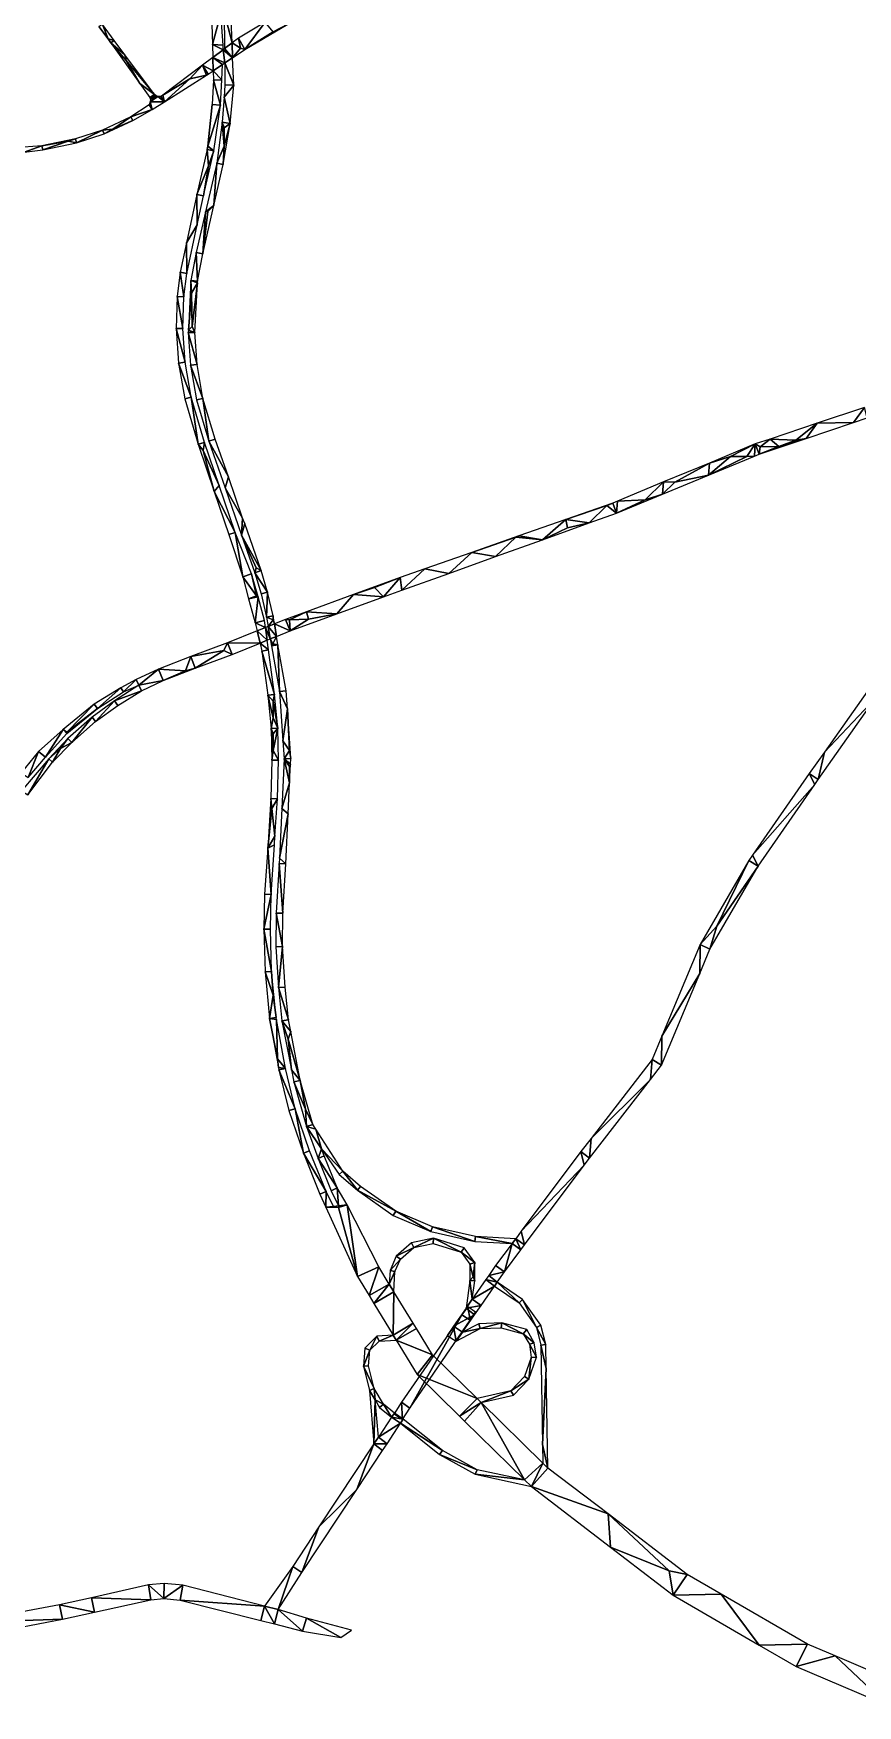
# Model space of a CAD drawing. Extents: x -30359 to 26190, y -30889 to 30041.
# Drawn here: x 2783 to 7750, y -13291 to -3211 of the extents above; entities that cross this region are included whole.
import ezdxf

# ---------------------------------------------------------------- set-up
doc = ezdxf.new("R2010")
doc.units = 0

msp = doc.modelspace()

# ---------------------------------------------------------------- linework, layer by layer
at = {"layer": 'mg_to_dxf', "color": 251}
for points in [[(3861.75, -3277.16), (3913.13, -3090.16), (3855.38, -3095.16)], [(3913.13, -3090.16), (3861.75, -3277.16), (3926.88, -3281.16)], [(3980.38, -3268.16), (3973.25, -3080.16), (3933.38, -3083.16)], [(3933.38, -3083.16), (3935.5, -3302.16), (3980.38, -3268.16)], [(3177.38, -3170.16), (3234.38, -3243.16), (3199, -3157.16)], [(3177.38, -3170.16), (3248.75, -3268.16), (3234.38, -3243.16)], [(3234.38, -3243.16), (3269, -3254.16), (3199, -3157.16)], [(4018, -3239.16), (4057.88, -3308.16), (4179.75, -3143.16)], [(4179.75, -3143.16), (4057.88, -3308.16), (4228.13, -3202.16)], [(4228.13, -3202.16), (4057.88, -3308.16), (4315.75, -3155.16)], [(3234.38, -3243.16), (3248.75, -3268.16), (3269, -3254.16)], [(3248.75, -3268.16), (3333.5, -3340.16), (3269, -3254.16)], [(3333.5, -3340.16), (3248.75, -3268.16), (3342.88, -3374.16)], [(3342.88, -3374.16), (3248.75, -3268.16), (3423.5, -3512.16)], [(3925.88, -3309.16), (3861.75, -3277.16), (3864.13, -3356.16)], [(3925.88, -3309.16), (3926.88, -3281.16), (3861.75, -3277.16)], [(3936.25, -3389.16), (3925.88, -3309.16), (3864.13, -3356.16)], [(3983.75, -3358.16), (3935.5, -3302.16), (3925.88, -3309.16)], [(3936.25, -3389.16), (3983.75, -3358.16), (3925.88, -3309.16)], [(3983.75, -3358.16), (3980.38, -3268.16), (3935.5, -3302.16)], [(4018, -3239.16), (3980.38, -3268.16), (4031.38, -3300.16)], [(3983.75, -3358.16), (4031.38, -3300.16), (3980.38, -3268.16)], [(3983.75, -3358.16), (4057.88, -3308.16), (4031.38, -3300.16)], [(4031.38, -3300.16), (4057.88, -3308.16), (4018, -3239.16)], [(3513.25, -3580.16), (3333.5, -3340.16), (3342.88, -3374.16)], [(3513.25, -3580.16), (3342.88, -3374.16), (3423.5, -3512.16)], [(3724.75, -3484.16), (3802.5, -3403.16), (3562.75, -3583.16)], [(3826, -3463.16), (3802.5, -3403.16), (3724.75, -3484.16)], [(3864.13, -3356.16), (3802.5, -3403.16), (3866.63, -3436.16)], [(3802.5, -3403.16), (3826, -3463.16), (3835.5, -3457.16)], [(3866.63, -3436.16), (3802.5, -3403.16), (3835.5, -3457.16)], [(3922.5, -3399.16), (3864.13, -3356.16), (3866.63, -3436.16)], [(3936.25, -3389.16), (3864.13, -3356.16), (3922.5, -3399.16)], [(3866.63, -3436.16), (3919, -3491.16), (3922.5, -3399.16)], [(3990, -3523.16), (3983.75, -3358.16), (3936.25, -3389.16)], [(3990, -3523.16), (3936.25, -3389.16), (3937.5, -3520.16)], [(3423.5, -3512.16), (3485.25, -3598.16), (3513.25, -3580.16)], [(3572.38, -3623.16), (3724.75, -3484.16), (3562.75, -3583.16)], [(3724.75, -3484.16), (3572.38, -3623.16), (3826, -3463.16)], [(3909.88, -3643.16), (3868.38, -3492.16), (3861, -3639.16)], [(3866.63, -3436.16), (3868.38, -3492.16), (3919, -3491.16)], [(3909.88, -3643.16), (3919, -3491.16), (3868.38, -3492.16)], [(3937.5, -3520.16), (3932.5, -3596.16), (3990, -3523.16)], [(3932.5, -3596.16), (3967.88, -3753.16), (3990, -3523.16)], [(3499.63, -3669.16), (3487.63, -3623.16), (3480.75, -3641.16)], [(3513.25, -3580.16), (3485.25, -3598.16), (3488.25, -3609.16)], [(3533.5, -3591.16), (3487.63, -3623.16), (3572.38, -3623.16)], [(3533.5, -3591.16), (3488.25, -3609.16), (3487.63, -3623.16)], [(3499.63, -3669.16), (3572.38, -3623.16), (3487.63, -3623.16)], [(3521.13, -3585.16), (3513.25, -3580.16), (3488.25, -3609.16)], [(3521.13, -3585.16), (3488.25, -3609.16), (3533.5, -3591.16)], [(3572.38, -3623.16), (3550.88, -3592.16), (3533.5, -3591.16)], [(3550.88, -3592.16), (3572.38, -3623.16), (3562.75, -3583.16)], [(3932.5, -3596.16), (3920.75, -3746.16), (3967.88, -3753.16)], [(3261.25, -3788.16), (3370, -3714.16), (3200, -3794.16)], [(3382.25, -3736.16), (3370, -3714.16), (3261.25, -3788.16)], [(3370, -3714.16), (3499.63, -3669.16), (3480.75, -3641.16)], [(3382.25, -3736.16), (3499.63, -3669.16), (3370, -3714.16)], [(3831, -3910.16), (3834.5, -3891.16), (3861, -3639.16)], [(3834.5, -3891.16), (3909.88, -3643.16), (3861, -3639.16)], [(3870.38, -3918.16), (3909.88, -3643.16), (3834.5, -3891.16)], [(3036.38, -3847.16), (3042.75, -3871.16), (3200, -3794.16)], [(3209.25, -3817.16), (3200, -3794.16), (3042.75, -3871.16)], [(3209.25, -3817.16), (3261.25, -3788.16), (3200, -3794.16)], [(3382.25, -3736.16), (3261.25, -3788.16), (3209.25, -3817.16)], [(3920.75, -3746.16), (3887.63, -3994.16), (3932.88, -3891.16)], [(3932.88, -3891.16), (3932.38, -3781.16), (3920.75, -3746.16)], [(3932.38, -3781.16), (3967.88, -3753.16), (3920.75, -3746.16)], [(3926.88, -4002.16), (3967.88, -3753.16), (3932.88, -3891.16)], [(3932.88, -3891.16), (3967.88, -3753.16), (3932.38, -3781.16)], [(2833.88, -3888.16), (2724.63, -3896.16), (2727.88, -3927.16)], [(2838.88, -3913.16), (2833.88, -3888.16), (2727.88, -3927.16)], [(2991.75, -3860.16), (3036.38, -3847.16), (2833.88, -3888.16)], [(2838.88, -3913.16), (2991.75, -3860.16), (2833.88, -3888.16)], [(2838.88, -3913.16), (3042.75, -3871.16), (2991.75, -3860.16)], [(3042.75, -3871.16), (3036.38, -3847.16), (2991.75, -3860.16)], [(3838.13, -4009.16), (3831, -3910.16), (3768.63, -4181.16)], [(3870.38, -3918.16), (3838.13, -4009.16), (3807.63, -4190.16)], [(3831, -3910.16), (3870.38, -3918.16), (3834.5, -3891.16)], [(3870.38, -3918.16), (3831, -3910.16), (3838.13, -4009.16)], [(3926.88, -4002.16), (3932.88, -3891.16), (3887.63, -3994.16)], [(3838.13, -4009.16), (3768.63, -4181.16), (3807.63, -4190.16)], [(3820.88, -4286.16), (3870.75, -4248.16), (3887.63, -3994.16)], [(3870.75, -4248.16), (3926.88, -4002.16), (3887.63, -3994.16)], [(3768.63, -4181.16), (3705.75, -4474.16), (3770.13, -4365.16)], [(3807.63, -4190.16), (3768.63, -4181.16), (3770.13, -4365.16)], [(3803.88, -4540.16), (3820.88, -4286.16), (3764.75, -4532.16)], [(3834.5, -4284.16), (3803.88, -4540.16), (3870.75, -4248.16)], [(3820.88, -4286.16), (3803.88, -4540.16), (3834.5, -4284.16)], [(3820.88, -4286.16), (3834.5, -4284.16), (3870.75, -4248.16)], [(3770.13, -4365.16), (3705.75, -4474.16), (3707.25, -4658.16)], [(3667.75, -4651.16), (3707.25, -4658.16), (3705.75, -4474.16)], [(3732.13, -4701.16), (3772, -4705.16), (3764.75, -4532.16)], [(3772, -4705.16), (3803.88, -4540.16), (3764.75, -4532.16)], [(3649.38, -4796.16), (3689.38, -4799.16), (3667.75, -4651.16)], [(3707.25, -4658.16), (3667.75, -4651.16), (3689.38, -4799.16)], [(3736, -4777.16), (3732.13, -4701.16), (3716.88, -5000.16)], [(3771.5, -4714.16), (3732.13, -4701.16), (3736, -4777.16)], [(3771.5, -4714.16), (3772, -4705.16), (3732.13, -4701.16)], [(3771.5, -4714.16), (3736, -4777.16), (3739.38, -4977.16)], [(3771.5, -4714.16), (3739.38, -4977.16), (3756.25, -5013.16)], [(3684.25, -4989.16), (3649.38, -4796.16), (3644.25, -4990.16)], [(3689.38, -4799.16), (3649.38, -4796.16), (3684.25, -4989.16)], [(3736, -4777.16), (3716.88, -5000.16), (3739.38, -4977.16)], [(3644.25, -4990.16), (3697.88, -5193.16), (3684.25, -4989.16)], [(3658.13, -5198.16), (3697.88, -5193.16), (3644.25, -4990.16)], [(3716.13, -5014.16), (3756.25, -5013.16), (3716.88, -5000.16)], [(3716.13, -5014.16), (3770, -5206.16), (3756.25, -5013.16)], [(3716.13, -5014.16), (3730.25, -5211.16), (3770, -5206.16)], [(3739.38, -4977.16), (3716.88, -5000.16), (3756.25, -5013.16)], [(3658.13, -5198.16), (3733.75, -5404.16), (3697.88, -5193.16)], [(3658.13, -5198.16), (3694.75, -5413.16), (3733.75, -5404.16)], [(3770, -5206.16), (3730.25, -5211.16), (3804.38, -5411.16)], [(3730.25, -5211.16), (3765.38, -5420.16), (3804.38, -5411.16)], [(3694.75, -5413.16), (3775.5, -5688.16), (3733.75, -5404.16)], [(3733.75, -5404.16), (3775.5, -5688.16), (3813.63, -5676.16)], [(3841, -5668.16), (3804.38, -5411.16), (3765.38, -5420.16)], [(3879, -5656.16), (3804.38, -5411.16), (3841, -5668.16)], [(7791.63, -5465.16), (7507.38, -5560.16), (7725.25, -5557.16)], [(7807.38, -5529.16), (7791.63, -5465.16), (7725.25, -5557.16)], [(7223.13, -5656.16), (7377.75, -5662.16), (7507.38, -5560.16)], [(7377.75, -5662.16), (7440.88, -5652.16), (7507.38, -5560.16)], [(7507.38, -5560.16), (7440.88, -5652.16), (7725.25, -5557.16)], [(3813.63, -5676.16), (3775.5, -5688.16), (3806.38, -5726.16)], [(3806.38, -5726.16), (3775.5, -5688.16), (3872.38, -5972.16)], [(3813.63, -5676.16), (3806.38, -5726.16), (3902.38, -5936.16)], [(3806.38, -5726.16), (3872.38, -5972.16), (3902.38, -5936.16)], [(3957.75, -5883.16), (3879, -5656.16), (3841, -5668.16)], [(3957.75, -5883.16), (3841, -5668.16), (3939.38, -5951.16)], [(6984.13, -5761.16), (7133.75, -5686.16), (6856.75, -5801.16)], [(7082.5, -5761.16), (7133.75, -5686.16), (6984.13, -5761.16)], [(7128.63, -5759.16), (7133.75, -5686.16), (7082.5, -5761.16)], [(7133.75, -5686.16), (7128.63, -5759.16), (7156.5, -5747.16)], [(7133.75, -5686.16), (7163.75, -5704.16), (7223.13, -5656.16)], [(7133.75, -5686.16), (7156.5, -5747.16), (7163.75, -5704.16)], [(7156.5, -5747.16), (7440.88, -5652.16), (7276.25, -5702.16)], [(7163.75, -5704.16), (7156.5, -5747.16), (7276.25, -5702.16)], [(7163.75, -5704.16), (7276.25, -5702.16), (7223.13, -5656.16)], [(7276.25, -5702.16), (7377.75, -5662.16), (7223.13, -5656.16)], [(7276.25, -5702.16), (7440.88, -5652.16), (7377.75, -5662.16)], [(6649.5, -5917.16), (6856.75, -5801.16), (6579.63, -5915.16)], [(6851.5, -5873.16), (6856.75, -5801.16), (6649.5, -5917.16)], [(7128.63, -5759.16), (7082.5, -5761.16), (6851.5, -5873.16)], [(6851.5, -5873.16), (6984.13, -5761.16), (6856.75, -5801.16)], [(7082.5, -5761.16), (6984.13, -5761.16), (6851.5, -5873.16)], [(3902.38, -5936.16), (3872.38, -5972.16), (3999.25, -6220.16)], [(4043.13, -6134.16), (3957.75, -5883.16), (3939.38, -5951.16)], [(6302.63, -6030.16), (6469.75, -6023.16), (6579.63, -5915.16)], [(6574.5, -5988.16), (6579.63, -5915.16), (6469.75, -6023.16)], [(6851.5, -5873.16), (6649.5, -5917.16), (6574.5, -5988.16)], [(6649.5, -5917.16), (6579.63, -5915.16), (6574.5, -5988.16)], [(3999.25, -6220.16), (3872.38, -5972.16), (3961.25, -6232.16)], [(4037.75, -6235.16), (4043.13, -6134.16), (3939.38, -5951.16)], [(6239.63, -6056.16), (6274.13, -6042.16), (5991.13, -6141.16)], [(6274.13, -6042.16), (6239.63, -6056.16), (6297.5, -6103.16)], [(6297.5, -6103.16), (6302.63, -6030.16), (6274.13, -6042.16)], [(6574.5, -5988.16), (6469.75, -6023.16), (6297.5, -6103.16)], [(6469.75, -6023.16), (6302.63, -6030.16), (6297.5, -6103.16)], [(4043.13, -6134.16), (4037.75, -6235.16), (4056.38, -6166.16)], [(5991.13, -6141.16), (5708.13, -6240.16), (5850.38, -6263.16)], [(6002, -6191.16), (5991.13, -6141.16), (5850.38, -6263.16)], [(6132.63, -6162.16), (6239.63, -6056.16), (5991.13, -6141.16)], [(6132.63, -6162.16), (5991.13, -6141.16), (6002, -6191.16)], [(6132.63, -6162.16), (6297.5, -6103.16), (6239.63, -6056.16)], [(3999.25, -6220.16), (3961.25, -6232.16), (4044.71, -6487.16)], [(4097.56, -6469.17), (3999.25, -6220.16), (4044.71, -6487.16)], [(4056.38, -6166.16), (4037.75, -6235.16), (4154.93, -6449.16)], [(4154.93, -6449.16), (4037.75, -6235.16), (4125.44, -6433.17)], [(4125.44, -6433.17), (4037.75, -6235.16), (4116.81, -6462.17)], [(5425.13, -6340.16), (5690.88, -6248.16), (5708.13, -6240.16)], [(5425.13, -6340.16), (5568, -6365.16), (5690.88, -6248.16)], [(5690.88, -6248.16), (5568, -6365.16), (5850.38, -6263.16)], [(5850.38, -6263.16), (5708.13, -6240.16), (5690.88, -6248.16)], [(6132.63, -6162.16), (6002, -6191.16), (5850.38, -6263.16)], [(5425.13, -6340.16), (5142.13, -6439.16), (5285.75, -6466.16)], [(5568, -6365.16), (5425.13, -6340.16), (5285.75, -6466.16)], [(4154.93, -6449.16), (4125.44, -6433.17), (4116.81, -6462.17)], [(4193.38, -6579.17), (4154.93, -6449.16), (4116.81, -6462.17)], [(5003.5, -6567.16), (5142.13, -6439.16), (4992.75, -6491.16)], [(5142.13, -6439.16), (5003.5, -6567.16), (5285.75, -6466.16)], [(4097.56, -6469.17), (4044.71, -6487.16), (4127.76, -6601.17)], [(4127.76, -6601.17), (4044.71, -6487.16), (4079.78, -6619.16)], [(4097.56, -6469.17), (4127.76, -6601.17), (4138.51, -6608.17)], [(4193.38, -6579.17), (4116.81, -6462.17), (4154.76, -6589.17)], [(4838, -6551.16), (4992.75, -6491.16), (4711.13, -6594.16)], [(4893.38, -6607.16), (4838, -6551.16), (4711.13, -6594.16)], [(4893.38, -6607.16), (4992.75, -6491.16), (4838, -6551.16)], [(5003.5, -6567.16), (4992.75, -6491.16), (4893.38, -6607.16)], [(4127.76, -6601.17), (4079.78, -6619.16), (4138.51, -6608.17)], [(4079.78, -6619.16), (4119.65, -6765.15), (4138.51, -6608.17)], [(4119.65, -6765.15), (4176.27, -6750.17), (4138.51, -6608.17)], [(4187.9, -6729.17), (4193.38, -6579.17), (4154.76, -6589.17)], [(4227.15, -6721.17), (4193.38, -6579.17), (4187.9, -6729.17)], [(4611.63, -6710.16), (4711.13, -6594.16), (4429.41, -6697.16)], [(4893.38, -6607.16), (4711.13, -6594.16), (4611.63, -6710.16)], [(4119.65, -6765.15), (4181.91, -6792.17), (4176.27, -6750.17)], [(4228.17, -6745.18), (4227.15, -6721.17), (4187.9, -6729.17)], [(4197.42, -6786.17), (4228.17, -6745.18), (4187.9, -6729.17)], [(4228.17, -6745.18), (4197.42, -6786.17), (4235.45, -6770.18)], [(4235.45, -6770.18), (4227.15, -6721.17), (4228.17, -6745.18)], [(4329.55, -6813.09), (4303.02, -6743.12), (4235.45, -6770.18)], [(4326.71, -6745.18), (4429.41, -6697.16), (4303.02, -6743.12)], [(4329.55, -6813.09), (4326.71, -6745.18), (4303.02, -6743.12)], [(4326.71, -6745.18), (4440.03, -6741.16), (4429.41, -6697.16)], [(4329.55, -6813.09), (4440.03, -6741.16), (4326.71, -6745.18)], [(4611.63, -6710.16), (4440.03, -6741.16), (4329.55, -6813.09)], [(4611.63, -6710.16), (4429.41, -6697.16), (4440.03, -6741.16)], [(3953.66, -6884.18), (4148.75, -6886.17), (4131.14, -6812.16)], [(4119.65, -6765.15), (4131.14, -6812.16), (4181.91, -6792.17)], [(4181.91, -6792.17), (4131.14, -6812.16), (4192.01, -6869.18)], [(4192.01, -6869.18), (4131.14, -6812.16), (4148.75, -6886.17)], [(4181.91, -6792.17), (4210.16, -6861.18), (4197.42, -6786.17)], [(4210.16, -6861.18), (4181.91, -6792.17), (4192.01, -6869.18)], [(4197.42, -6786.17), (4248.22, -6846.17), (4235.45, -6770.18)], [(4210.16, -6861.18), (4248.22, -6846.17), (4197.42, -6786.17)], [(4210.16, -6861.18), (4225.93, -6890.17), (4248.22, -6846.17)], [(4256.63, -6896.17), (4248.22, -6846.17), (4225.93, -6890.17)], [(4248.22, -6846.17), (4329.55, -6813.09), (4235.45, -6770.18)], [(3730.98, -6968.1), (3930.08, -6931.16), (3953.66, -6884.18)], [(3930.08, -6931.16), (3730.98, -6968.1), (3757.98, -7038.15)], [(3757.98, -7038.15), (3981.03, -6954.18), (3930.08, -6931.16)], [(3930.08, -6931.16), (3981.03, -6954.18), (3953.66, -6884.18)], [(3981.03, -6954.18), (4148.75, -6886.17), (3953.66, -6884.18)], [(4192.01, -6869.18), (4148.75, -6886.17), (4199.61, -6926.17)], [(4148.75, -6886.17), (4160.22, -6934.17), (4199.61, -6926.17)], [(4199.61, -6926.17), (4160.22, -6934.17), (4236.27, -7196.17)], [(4160.22, -6934.17), (4196.56, -7201.17), (4236.27, -7196.17)], [(4225.93, -6890.17), (4210.16, -6861.18), (4217.15, -6903.17)], [(4256.63, -6896.17), (4225.93, -6890.17), (4217.15, -6903.17)], [(4266, -7177.17), (4256.63, -6896.17), (4217.15, -6903.17)], [(4305.75, -7173.16), (4256.63, -6896.17), (4266, -7177.17)], [(3536.5, -7043.16), (3402.13, -7105.16), (3418.25, -7140.16)], [(3536.5, -7043.16), (3418.25, -7140.16), (3565.75, -7112.16)], [(3536.5, -7043.16), (3698.86, -7054.16), (3730.98, -6968.1)], [(3536.5, -7043.16), (3565.75, -7112.16), (3698.86, -7054.16)], [(3565.75, -7112.16), (3757.98, -7038.15), (3698.86, -7054.16)], [(3698.86, -7054.16), (3757.98, -7038.15), (3730.98, -6968.1)], [(7858, -7219.16), (7895.5, -7053.16), (7549.88, -7543.16)], [(3310.75, -7155.16), (3149.13, -7254.16), (3169.38, -7280.16)], [(3325.63, -7180.16), (3310.75, -7155.16), (3169.38, -7280.16)], [(3272.38, -7234.16), (3433.5, -7173.16), (3418.25, -7140.16)], [(3402.13, -7105.16), (3310.75, -7155.16), (3325.63, -7180.16)], [(3325.63, -7180.16), (3418.25, -7140.16), (3402.13, -7105.16)], [(3565.75, -7112.16), (3418.25, -7140.16), (3433.5, -7173.16)], [(2984.5, -7424.16), (3149.13, -7254.16), (2961.63, -7407.16)], [(3149.13, -7254.16), (2984.5, -7424.16), (3169.38, -7280.16)], [(3157.75, -7358.16), (3272.38, -7234.16), (3136.5, -7333.16)], [(3157.75, -7358.16), (3291.25, -7262.16), (3272.38, -7234.16)], [(3433.5, -7173.16), (3272.38, -7234.16), (3291.25, -7262.16)], [(4236.27, -7196.17), (4196.56, -7201.17), (4228.16, -7237.18)], [(4228.13, -7336.17), (4228.16, -7237.18), (4196.56, -7201.17)], [(4228.13, -7336.17), (4196.56, -7201.17), (4216, -7401.16)], [(4256, -7399.16), (4228.16, -7237.18), (4228.13, -7336.17)], [(4256, -7399.16), (4236.27, -7196.17), (4228.16, -7237.18)], [(4305.75, -7173.16), (4266, -7177.17), (4313.5, -7283.16)], [(4287, -7476.16), (4313.5, -7283.16), (4266, -7177.17)], [(7512.38, -7709.16), (7858, -7219.16), (7549.88, -7543.16)], [(2984.5, -7432.16), (3169.38, -7280.16), (2984.5, -7424.16)], [(3136.5, -7333.16), (2989.88, -7461.16), (3014, -7485.16)], [(3136.5, -7333.16), (3014, -7485.16), (3157.75, -7358.16)], [(4256, -7399.16), (4228.13, -7336.17), (4216, -7401.16)], [(4313.5, -7283.16), (4287, -7476.16), (4326.63, -7533.16)], [(4313.5, -7283.16), (4326.63, -7533.16), (4334.63, -7582.16)], [(2814.5, -7539.16), (2856.25, -7574.16), (2961.63, -7407.16)], [(2856.25, -7574.16), (2984.5, -7432.16), (2961.63, -7407.16)], [(2984.5, -7432.16), (2984.5, -7424.16), (2961.63, -7407.16)], [(4256, -7399.16), (4216, -7401.16), (4228.13, -7434.16)], [(4228.13, -7533.16), (4228.13, -7434.16), (4216, -7401.16)], [(4228.13, -7533.16), (4216, -7401.16), (4220.88, -7591.16)], [(4260.88, -7591.16), (4256, -7399.16), (4228.13, -7533.16)], [(4256, -7399.16), (4228.13, -7434.16), (4228.13, -7533.16)], [(2708.38, -7668.16), (2751.88, -7696.16), (2814.5, -7539.16)], [(2751.88, -7696.16), (2856.25, -7574.16), (2814.5, -7539.16)], [(2989.88, -7461.16), (2876.13, -7583.16), (2945.38, -7521.16)], [(2945.38, -7521.16), (2876.13, -7583.16), (2898.38, -7603.16)], [(3014, -7485.16), (2945.38, -7521.16), (2898.38, -7603.16)], [(2989.88, -7461.16), (2945.38, -7521.16), (3014, -7485.16)], [(4260.88, -7591.16), (4228.13, -7533.16), (4220.88, -7591.16)], [(4326.63, -7533.16), (4287, -7476.16), (4294.5, -7583.16)], [(4326.63, -7533.16), (4294.5, -7583.16), (4334.63, -7582.16)], [(7512.38, -7709.16), (7549.88, -7543.16), (7459.13, -7672.16)], [(2876.13, -7583.16), (2711.5, -7777.16), (2748.5, -7801.16)], [(2898.38, -7603.16), (2876.13, -7583.16), (2748.5, -7801.16)], [(4220.88, -7591.16), (4214.75, -7824.16), (4254.75, -7826.16), (4260.88, -7591.16)], [(4294.5, -7583.16), (4279.88, -7883.16), (4326.63, -7729.16)], [(4294.5, -7583.16), (4332.88, -7617.16), (4334.63, -7582.16)], [(4326.63, -7631.16), (4294.5, -7583.16), (4326.63, -7729.16)], [(4294.5, -7583.16), (4326.63, -7631.16), (4332.88, -7617.16)], [(4326.63, -7631.16), (4326.63, -7729.16), (4332.88, -7617.16)], [(4326.63, -7729.16), (4279.88, -7883.16), (4318.38, -7916.16)], [(7492.13, -7738.16), (7459.13, -7672.16), (7117, -8165.16)], [(7117, -8165.16), (7150.25, -8231.16), (7492.13, -7738.16)], [(7459.13, -7672.16), (7492.13, -7738.16), (7512.38, -7709.16)], [(4219.25, -7884.16), (4214.75, -7824.16), (4194.88, -8123.16)], [(4219.25, -7884.16), (4254.75, -7826.16), (4214.75, -7824.16)], [(4238.38, -8050.16), (4254.75, -7826.16), (4219.25, -7884.16)], [(4194.88, -8123.16), (4238.38, -8050.16), (4219.25, -7884.16)], [(4279.88, -7883.16), (4265.25, -8182.16), (4318.38, -7916.16)], [(4265.25, -8182.16), (4303.75, -8216.16), (4318.38, -7916.16)], [(4236.25, -8103.16), (4238.38, -8050.16), (4194.88, -8123.16)], [(4194.88, -8123.16), (4176.38, -8400.16), (4216.25, -8402.16)], [(4216.25, -8402.16), (4236.25, -8103.16), (4194.88, -8123.16)], [(4246.63, -8513.16), (4286.63, -8515.16), (4263.75, -8214.16)], [(4265.25, -8182.16), (4263.75, -8214.16), (4303.75, -8216.16)], [(4263.75, -8214.16), (4286.63, -8515.16), (4303.75, -8216.16)], [(6801.88, -8703.16), (6901, -8593.16), (7095.25, -8196.16)], [(6901, -8593.16), (6860.25, -8732.16), (7150.25, -8231.16)], [(7095.25, -8196.16), (6901, -8593.16), (7150.25, -8231.16)], [(7117, -8165.16), (7095.25, -8196.16), (7150.25, -8231.16)], [(4216.25, -8402.16), (4176.38, -8400.16), (4172.25, -8610.16)], [(4212.25, -8610.16), (4216.25, -8402.16), (4172.25, -8610.16)], [(4246.63, -8514.16), (4244.63, -8717.16), (4284.63, -8716.16)], [(4246.63, -8513.16), (4246.63, -8514.16), (4286.63, -8515.16)], [(4246.63, -8514.16), (4284.63, -8716.16), (4286.63, -8515.16)], [(4218.75, -8865.16), (4212.25, -8610.16), (4172.25, -8610.16)], [(4178.88, -8868.16), (4218.75, -8865.16), (4172.25, -8610.16)], [(6801.88, -8703.16), (6860.25, -8732.16), (6901, -8593.16)], [(4244.63, -8717.16), (4259.63, -8963.16), (4284.63, -8716.16)], [(4284.63, -8716.16), (4259.63, -8963.16), (4299.5, -8960.16)], [(6801.88, -8703.16), (6570.38, -9256.16), (6799.63, -8877.16)], [(6801.88, -8703.16), (6799.63, -8877.16), (6860.25, -8732.16)], [(4228.13, -9009.16), (4218.75, -8865.16), (4178.88, -8868.16)], [(4206.38, -9149.16), (4228.13, -9009.16), (4178.88, -8868.16)], [(4246, -9144.16), (4218.75, -8865.16), (4228.13, -9009.16)], [(4259.63, -8963.16), (4320, -9158.16), (4299.5, -8960.16)], [(4259.63, -8963.16), (4280.38, -9164.16), (4320, -9158.16)], [(6799.63, -8877.16), (6570.38, -9256.16), (6568.13, -9430.16)], [(4206.38, -9149.16), (4246, -9144.16), (4228.13, -9009.16)], [(4248, -9155.16), (4246, -9144.16), (4206.38, -9149.16)], [(4260, -9444.16), (4255, -9393.16), (4206.38, -9149.16)], [(4255, -9393.16), (4248, -9155.16), (4206.38, -9149.16)], [(4255, -9393.16), (4301.88, -9450.16), (4248, -9155.16)], [(4280.38, -9164.16), (4333.63, -9228.16), (4320, -9158.16)], [(4280.38, -9164.16), (4338.13, -9458.16), (4317.88, -9273.16)], [(4280.38, -9164.16), (4317.88, -9273.16), (4333.63, -9228.16)], [(4391.25, -9522.16), (4333.63, -9228.16), (4317.88, -9273.16)], [(4317.88, -9273.16), (4338.13, -9458.16), (4391.25, -9522.16)], [(6511.5, -9397.16), (6568.13, -9430.16), (6570.38, -9256.16)], [(4260, -9444.16), (4301.88, -9450.16), (4255, -9393.16)], [(4262.75, -9459.16), (4301.88, -9450.16), (4260, -9444.16)], [(4301.88, -9450.16), (4262.75, -9459.16), (4361.38, -9693.16)], [(4323, -9704.16), (4361.38, -9693.16), (4262.75, -9459.16)], [(4391.25, -9522.16), (4338.13, -9458.16), (4352.38, -9531.16)], [(6511.5, -9397.16), (6145, -9872.16), (6501.5, -9516.16)], [(6511.5, -9397.16), (6501.5, -9516.16), (6568.13, -9430.16)], [(4423.75, -9695.16), (4391.25, -9522.16), (4352.38, -9531.16)], [(4429, -9801.16), (4423.75, -9695.16), (4352.38, -9531.16)], [(4467, -9789.16), (4391.25, -9522.16), (4423.75, -9695.16)], [(6501.5, -9516.16), (6145, -9872.16), (6134.88, -9991.16)], [(4409.75, -9961.16), (4361.38, -9693.16), (4323, -9704.16)], [(4361.38, -9693.16), (4409.75, -9961.16), (4447.38, -9947.16)], [(4467, -9789.16), (4423.75, -9695.16), (4429, -9801.16)], [(4485.5, -9817.16), (4467, -9789.16), (4429, -9801.16)], [(4520.13, -9935.16), (4429, -9801.16), (4498.88, -9993.16)], [(4485.5, -9817.16), (4429, -9801.16), (4520.13, -9935.16)], [(4648.75, -10069.16), (4485.5, -9817.16), (4520.13, -9935.16)], [(6134.88, -9991.16), (6145, -9872.16), (6083.13, -9952.16)], [(4447.38, -9947.16), (4409.75, -9961.16), (4546.5, -10193.16)], [(4546.5, -10193.16), (4409.75, -9961.16), (4509.75, -10209.16)], [(4536.25, -9978.16), (4520.13, -9935.16), (4498.88, -9993.16)], [(4614.13, -10170.16), (4536.25, -9978.16), (4498.88, -9993.16)], [(4520.13, -9935.16), (4625.88, -10089.16), (4648.75, -10069.16)], [(6083.13, -9952.16), (5723.5, -10432.16), (6102.75, -10034.16)], [(6083.13, -9952.16), (6102.75, -10034.16), (6134.88, -9991.16)], [(4614.13, -10170.16), (4498.88, -9993.16), (4578.13, -10188.16)], [(4648.75, -10069.16), (4625.88, -10089.16), (4736.63, -10185.16)], [(4755.13, -10162.16), (4648.75, -10069.16), (4736.63, -10185.16)], [(5723.5, -10432.16), (5743.25, -10514.16), (6102.75, -10034.16)], [(4614.13, -10170.16), (4578.13, -10188.16), (4622.5, -10278.16)], [(4614.13, -10170.16), (4622.5, -10278.16), (4673, -10273.16)], [(4755.13, -10162.16), (4736.63, -10185.16), (4966.5, -10310.16)], [(4546.5, -10193.16), (4509.75, -10209.16), (4545.13, -10287.16)], [(4592, -10282.16), (4546.5, -10193.16), (4545.13, -10287.16)], [(4622.5, -10278.16), (4592, -10282.16), (4621.88, -10288.16)], [(4673, -10273.16), (4621.88, -10288.16), (4735.75, -10705.16)], [(4622.5, -10278.16), (4621.88, -10288.16), (4673, -10273.16)], [(4735.75, -10705.16), (4864, -10647.16), (4673, -10273.16)], [(4736.63, -10185.16), (4951.75, -10337.16), (4966.5, -10310.16)], [(4621.88, -10288.16), (4592, -10282.16), (4545.13, -10287.16)], [(4735.75, -10705.16), (4621.88, -10288.16), (4545.13, -10287.16)], [(4966.5, -10310.16), (4951.75, -10337.16), (5178.38, -10434.16)], [(4966.5, -10310.16), (5178.38, -10434.16), (5187.63, -10406.16)], [(5075.75, -10529.16), (5194.38, -10474.16), (5062, -10502.16)], [(5192.88, -10505.16), (5194.38, -10474.16), (5075.75, -10529.16)], [(5178.38, -10434.16), (5443.13, -10493.16), (5187.63, -10406.16)], [(5187.63, -10406.16), (5443.13, -10493.16), (5447.25, -10463.16)], [(5192.88, -10505.16), (5361.38, -10557.16), (5194.38, -10474.16)], [(5361.38, -10557.16), (5380, -10531.16), (5194.38, -10474.16)], [(5668.25, -10506.16), (5447.25, -10463.16), (5443.13, -10493.16)], [(5447.25, -10463.16), (5668.25, -10506.16), (5689.75, -10477.16)], [(5721, -10544.16), (5689.75, -10477.16), (5668.25, -10506.16)], [(5743.25, -10514.16), (5723.5, -10432.16), (5689.75, -10477.16)], [(5743.25, -10514.16), (5689.75, -10477.16), (5721, -10544.16)], [(4932.38, -10668.16), (4994.75, -10600.16), (4969.88, -10582.16)], [(4969.88, -10582.16), (5075.75, -10529.16), (5062, -10502.16)], [(4969.88, -10582.16), (4994.75, -10600.16), (5075.75, -10529.16)], [(5361.38, -10557.16), (5442.63, -10621.16), (5380, -10531.16)], [(5442.63, -10621.16), (5361.38, -10557.16), (5412.63, -10630.16)], [(5568.63, -10639.16), (5621.38, -10677.16), (5668.25, -10506.16)], [(5668.25, -10506.16), (5621.38, -10677.16), (5721, -10544.16)], [(4735.75, -10705.16), (4805.75, -10820.16), (4864, -10647.16)], [(4805.75, -10820.16), (4927.75, -10751.16), (4864, -10647.16)], [(4927.75, -10751.16), (4962, -10675.16), (4932.38, -10668.16)], [(4927.75, -10751.16), (4955.38, -10796.16), (4962, -10675.16)], [(4932.38, -10668.16), (4962, -10675.16), (4994.75, -10600.16)], [(5412.63, -10630.16), (5433.75, -10707.16), (5442.63, -10621.16)], [(5412.63, -10728.16), (5433.75, -10707.16), (5412.63, -10630.16)], [(5433.75, -10707.16), (5442.63, -10730.16), (5442.63, -10621.16)], [(5568.63, -10639.16), (5527, -10699.16), (5621.38, -10677.16)], [(5621.38, -10677.16), (5527, -10699.16), (5578.75, -10739.16)], [(4805.75, -10820.16), (4834.75, -10868.16), (4927.75, -10751.16)], [(4834.75, -10868.16), (4955.38, -10796.16), (4927.75, -10751.16)], [(5412.63, -10728.16), (5390.13, -10896.16), (5427.5, -10842.16)], [(5412.63, -10728.16), (5442.63, -10730.16), (5433.75, -10707.16)], [(5412.63, -10728.16), (5427.5, -10842.16), (5442.63, -10730.16)], [(5510.38, -10723.16), (5427.5, -10842.16), (5561.75, -10763.16)], [(5561.75, -10763.16), (5427.5, -10842.16), (5480.88, -10880.16)], [(5578.75, -10739.16), (5527, -10699.16), (5510.38, -10723.16)], [(5578.75, -10739.16), (5510.38, -10723.16), (5561.75, -10763.16)], [(5710.13, -10864.16), (5578.75, -10739.16), (5561.75, -10763.16)], [(5731.5, -10843.16), (5578.75, -10739.16), (5710.13, -10864.16)], [(4834.75, -10868.16), (4951.5, -11059.16), (4955.38, -10796.16)], [(4951.5, -11059.16), (5072.13, -10986.16), (4955.38, -10796.16)], [(5480.88, -10880.16), (5427.5, -10842.16), (5390.13, -10896.16)], [(5480.88, -10880.16), (5390.13, -10896.16), (5442.13, -10935.16)], [(5814.38, -11011.16), (5731.5, -10843.16), (5710.13, -10864.16)], [(5731.5, -10843.16), (5814.38, -11011.16), (5842, -10998.16)], [(5072.13, -10986.16), (4951.5, -11059.16), (4969.13, -11088.16)], [(5072.13, -10986.16), (4969.13, -11088.16), (5091.75, -11018.16)], [(5365.7, -10935.1), (5000.96, -11462.63), (5052.28, -11498.1)], [(5052.28, -11498.1), (5414.28, -10968.66), (5365.7, -10935.1)], [(5442.13, -10935.16), (5390.13, -10896.16), (5315, -11004.16)], [(5442.13, -10935.16), (5315, -11004.16), (5368.75, -11041.16)], [(5400.75, -10887.24), (5365.7, -10935.1), (5414.28, -10968.66)], [(5414.28, -10968.66), (5448.3, -10920.23), (5400.75, -10887.24)], [(5605.88, -10983.16), (5466.75, -10989.16), (5474.88, -11019.16)], [(5474.88, -11019.16), (5602.38, -11013.16), (5605.88, -10983.16)], [(5734.5, -11050.16), (5605.88, -10983.16), (5602.38, -11013.16)], [(5605.88, -10983.16), (5734.5, -11050.16), (5757.75, -11025.16)], [(4810.13, -11149.16), (4853.25, -11065.16), (4781, -11136.16)], [(4853.25, -11065.16), (4810.13, -11149.16), (4866.13, -11094.16)], [(4853.25, -11065.16), (4866.13, -11094.16), (4951.5, -11059.16)], [(4951.5, -11059.16), (4866.13, -11094.16), (4969.13, -11088.16)], [(5091.75, -11018.16), (4969.13, -11088.16), (5189, -11177.16)], [(5315, -11004.16), (5276.5, -11060.16), (5331.5, -11095.16)], [(5315, -11004.16), (5331.5, -11095.16), (5368.75, -11041.16)], [(5331.5, -11095.16), (5474.88, -11019.16), (5368.75, -11041.16)], [(5474.88, -11019.16), (5466.75, -10989.16), (5368.75, -11041.16)], [(5734.5, -11050.16), (5800.38, -11104.16), (5757.75, -11025.16)], [(5800.38, -11104.16), (5734.5, -11050.16), (5771.88, -11113.16)], [(5842, -10998.16), (5814.38, -11011.16), (5871.5, -11114.16)], [(5814.38, -11011.16), (5841.5, -11118.16), (5871.5, -11114.16)], [(4772.75, -11245.16), (4810.13, -11149.16), (4781, -11136.16)], [(4803, -11243.16), (4810.13, -11149.16), (4772.75, -11245.16)], [(4969.13, -11088.16), (5094.88, -11295.16), (5189, -11177.16)], [(5094.88, -11295.16), (5456.75, -11440.16), (5189, -11177.16)], [(5800.38, -11104.16), (5771.88, -11113.16), (5814.88, -11191.16)], [(5771.88, -11113.16), (5783.13, -11192.16), (5814.88, -11191.16)], [(5841.5, -11118.16), (5873.88, -11259.16), (5871.5, -11114.16)], [(5841.5, -11118.16), (5851.25, -11718.16), (5873.88, -11259.16)], [(4772.75, -11245.16), (4835.75, -11380.16), (4803, -11243.16)], [(4807.63, -11392.16), (4835.75, -11380.16), (4772.75, -11245.16)], [(5743.63, -11307.16), (5769.75, -11323.16), (5783.13, -11192.16)], [(5783.13, -11192.16), (5769.75, -11323.16), (5814.88, -11191.16)], [(5873.88, -11259.16), (5851.25, -11718.16), (5883.5, -11859.16)], [(4807.63, -11392.16), (4841.88, -11449.16), (4835.75, -11380.16)], [(4841.88, -11449.16), (4892.5, -11475.16), (4835.75, -11380.16)], [(5094.88, -11295.16), (5351.75, -11547.16), (5456.75, -11440.16)], [(5660.25, -11393.16), (5769.75, -11323.16), (5743.63, -11307.16)], [(5675.63, -11420.16), (5769.75, -11323.16), (5660.25, -11393.16)], [(4835, -11714.16), (4841.88, -11449.16), (4807.63, -11392.16)], [(4862, -11674.16), (4841.88, -11449.16), (4835, -11714.16)], [(4841.88, -11449.16), (4869.63, -11495.16), (4892.5, -11475.16)], [(4892.5, -11475.16), (4869.63, -11495.16), (4942, -11553.16)], [(4892.5, -11475.16), (4942, -11553.16), (4958.63, -11528.16)], [(5000.96, -11462.63), (4956.68, -11531.78), (5007.97, -11567.31)], [(5007.97, -11567.31), (5052.28, -11498.1), (5000.96, -11462.63)], [(5456.75, -11440.16), (5351.75, -11547.16), (5482.13, -11465.16)], [(5351.75, -11547.16), (5381.38, -11576.16), (5482.13, -11465.16)], [(5742.13, -11930.16), (5482.13, -11465.16), (5381.38, -11576.16)], [(5456.75, -11440.16), (5482.13, -11465.16), (5660.25, -11393.16)], [(5675.63, -11420.16), (5660.25, -11393.16), (5482.13, -11465.16)], [(5482.13, -11465.16), (5742.13, -11930.16), (5853, -11829.16)], [(4942, -11553.16), (4862, -11674.16), (4995.63, -11589.16)], [(4995.63, -11589.16), (4862, -11674.16), (4914, -11713.16)], [(4942, -11553.16), (5012.25, -11564.16), (4958.63, -11528.16)], [(4942, -11553.16), (4995.63, -11589.16), (5012.25, -11564.16)], [(4995.63, -11589.16), (5247.88, -11753.16), (5012.25, -11564.16)], [(5247.88, -11753.16), (4995.63, -11589.16), (5231.13, -11778.16)], [(4862, -11674.16), (4835, -11714.16), (4914, -11713.16)], [(4835, -11714.16), (4504, -12214.16), (4731.5, -11988.16)], [(4835, -11714.16), (4731.5, -11988.16), (4887.13, -11753.16)], [(4835, -11714.16), (4887.13, -11753.16), (4914, -11713.16)], [(5247.88, -11753.16), (5231.13, -11778.16), (5456.88, -11869.16)], [(5456.88, -11869.16), (5231.13, -11778.16), (5446.13, -11897.16)], [(5851.25, -11718.16), (5853, -11829.16), (5883.5, -11859.16)], [(5456.88, -11869.16), (5446.13, -11897.16), (5742.13, -11930.16)], [(5742.13, -11930.16), (5784, -11971.16), (5853, -11829.16)], [(5784, -11971.16), (5883.5, -11859.16), (5853, -11829.16)], [(5784, -11971.16), (6246, -12136.16), (5883.5, -11859.16)], [(4731.5, -11988.16), (4504, -12214.16), (4400.38, -12488.16)], [(5742.13, -11930.16), (5446.13, -11897.16), (5784, -11971.16)], [(5784, -11971.16), (6260, -12336.16), (6246, -12136.16)], [(6246, -12136.16), (6614.75, -12479.16), (6722.25, -12501.16)], [(6260, -12336.16), (6614.75, -12479.16), (6246, -12136.16)], [(4504, -12214.16), (4345.88, -12453.16), (4400.38, -12488.16)], [(6260, -12336.16), (6638.75, -12626.16), (6614.75, -12479.16)], [(4345.88, -12453.16), (4176.5, -12692.16), (4257.75, -12712.16)], [(4400.38, -12488.16), (4345.88, -12453.16), (4257.75, -12712.16)], [(6614.75, -12479.16), (6638.75, -12626.16), (6722.25, -12501.16)], [(3476.5, -12564.16), (3132.13, -12641.16), (3490.5, -12653.16)], [(3570, -12555.16), (3476.5, -12564.16), (3569.88, -12645.16)], [(3476.5, -12564.16), (3490.5, -12653.16), (3569.88, -12645.16)], [(3569.88, -12645.16), (3682.75, -12566.16), (3570, -12555.16)], [(3667.13, -12655.16), (3682.75, -12566.16), (3569.88, -12645.16)], [(3667.13, -12655.16), (4176.5, -12692.16), (3682.75, -12566.16)], [(6722.25, -12501.16), (6638.75, -12626.16), (6928.38, -12620.16)], [(2368.88, -12791.16), (2959.13, -12771.16), (2941.13, -12683.16)], [(2941.13, -12683.16), (3151.63, -12728.16), (3132.13, -12641.16)], [(3151.63, -12728.16), (2941.13, -12683.16), (2959.13, -12771.16)], [(3132.13, -12641.16), (3151.63, -12728.16), (3490.5, -12653.16)], [(4176.5, -12692.16), (3667.13, -12655.16), (4152.88, -12779.16)], [(4235, -12799.16), (4176.5, -12692.16), (4152.88, -12779.16)], [(4257.75, -12712.16), (4176.5, -12692.16), (4235, -12799.16)], [(6638.75, -12626.16), (7157.88, -12926.16), (6928.38, -12620.16)], [(6928.38, -12620.16), (7157.88, -12926.16), (7447.75, -12920.16)], [(2370.38, -12883.16), (2959.13, -12771.16), (2368.88, -12791.16)], [(4235, -12799.16), (4405.38, -12842.16), (4257.75, -12712.16)], [(4429.25, -12765.16), (4257.75, -12712.16), (4405.38, -12842.16)], [(4636.5, -12881.16), (4429.25, -12765.16), (4405.38, -12842.16)], [(4699.5, -12836.16), (4429.25, -12765.16), (4636.5, -12881.16)], [(7380.38, -13055.16), (7447.75, -12920.16), (7157.88, -12926.16)], [(7447.75, -12920.16), (7380.38, -13055.16), (7615.75, -12992.16)], [(7615.75, -12992.16), (7380.38, -13055.16), (7931.63, -13291.16)], [(8166.75, -13229.16), (7615.75, -12992.16), (7931.63, -13291.16)]]:
    msp.add_3dface(points, dxfattribs=at)

doc.saveas('drawing.dxf')
